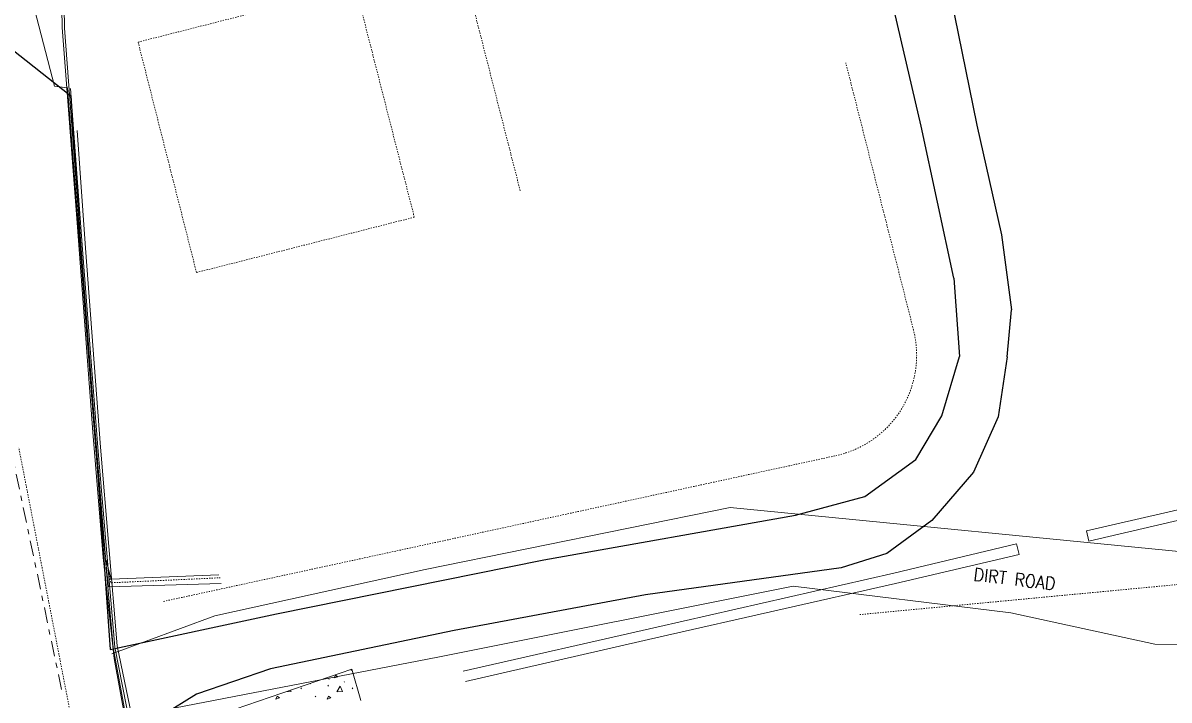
# Model space of a CAD drawing. Header units: metres. Extents: x -703672 to 3951284, y -4124475 to 4104628.
# Drawn here: x 327604.5 to 327693.8, y 4104330.6 to 4104383.3 of the extents above; entities that cross this region are included whole.
import ezdxf
from ezdxf.enums import TextEntityAlignment as Align

# ---------------------------------------------------------------- set-up
doc = ezdxf.new("R2010")
doc.units = ezdxf.units.M
doc.header["$MEASUREMENT"] = 0
doc.linetypes.add('DGN Style 4', pattern=[0.014126028800000004, 0.007063014400000002, -0.003531507200000001, 0, -0.003531507200000001])
doc.linetypes.add('DGN Style 7', pattern=[2.6567653376214695, 1.195544401929661, -0.5313530675242938, 0.3985148006432204, -0.5313530675242938])
doc.layers.add('ra', color=7, linetype='Continuous')
for name, color, linetype, lineweight in [('V-ANNO-PATT', 9, 'Continuous', 0), ('V-PVMT-GRVL', 9, 'Continuous', 0), ('V-ROAD-ASPH', 9, 'Continuous', 0), ('V-ROAD-CNTR', 251, 'DGN Style 7', 0), ('V-ROAD-CURB', 6, 'Continuous', 0), ('V-SITE-FENC', 251, 'FENCE', 0), ('V-SITE-STRC', 253, 'Continuous', 0), ('V-SITE-WALK', 7, 'Continuous', 0), ('V-TOPO-BKLN', 7, 'DGN Style 4', 0)]:
    doc.layers.add(name, color=color, linetype=linetype, lineweight=lineweight)
doc.styles.add('Style-STANDARD', font='STANDARD.shx')
doc.linetypes.add('FENCE', pattern='A,0.1,-0.01302,[7,dgnlstyle-tsaec.shx,S=0.0001240079365079365,R=0,X=0,Y=0],-0.01302', length=0.12604)

msp = doc.modelspace()

# ---------------------------------------------------------------- linework, layer by layer
at = {"layer": 'ra'}
for p, q in [((327676.5895782963, 4104386.293869132, 4.94), (327678.8263058495, 4104375.357237665, 5.57)), ((327674.4955768337, 4104375.273600402, 5.53), (327672.193542372, 4104385.106364121, 5.04)), ((327601.1208989291, 4104383.266636145, 13.07), (327608.2607569362, 4104377.639727435, 12.97)), ((327608.2607569362, 4104377.639727435, 12.97), (327609.0809529728, 4104364.844571966, 13.03)), ((327677.0345166085, 4104363.4433931, 6.65), (327674.4955768337, 4104375.273600402, 5.53)), ((327678.8263058495, 4104375.357237665, 5.57), (327680.7457358848, 4104366.826837127, 6.35)), ((327680.7457358848, 4104366.826837127, 6.35), (327681.5117530543, 4104360.990374183, 6.88)), ((327609.0809529728, 4104364.844571966, 13.03), (327610.3795847787, 4104347.75236446, 12.85)), ((327677.0345166085, 4104363.4433931, 6.65), (327677.4621428404, 4104357.35501435, 7.22)), ((327681.1754344986, 4104357.329655698, 7.17), (327681.5117530543, 4104360.990374183, 6.88)), ((327676.0981799077, 4104352.726764452, 7.7), (327677.4621428404, 4104357.35501435, 7.22)), ((327681.1754344986, 4104357.329655698, 7.17), (327680.4789008257, 4104352.667314993, 7.57)), ((327674.0673251129, 4104349.342863478, 7.95), (327676.0981799077, 4104352.726764452, 7.7)), ((327680.4789008257, 4104352.667314993, 7.57), (327678.5701797694, 4104348.340627007, 7.85)), ((327670.1105443717, 4104346.456711686, 8.18), (327674.0673251129, 4104349.342863478, 7.95)), ((327610.3795847787, 4104347.75236446, 12.85), (327611.3354350838, 4104334.560258214, 12.64)), ((327678.5701797694, 4104348.340627007, 7.85), (327675.3139868523, 4104344.574496408, 8.09)), ((327664.6958257935, 4104345.010644011, 8.44), (327670.1105443717, 4104346.456711686, 8.18)), ((327645.1021525477, 4104341.536310444, 9.95), (327664.6958257935, 4104345.010644011, 8.44)), ((327675.3139868523, 4104344.574496408, 8.09), (327671.8253410077, 4104342.021540833, 8.22)), ((327624.2897317212, 4104337.328529991, 11.65), (327645.1021525477, 4104341.536310444, 9.95)), ((327671.8253410077, 4104342.021540833, 8.22), (327668.2687221598, 4104340.892336524, 8.36)), ((327668.2687221598, 4104340.892336524, 8.36), (327653.0210004882, 4104338.791606217, 9.41)), ((327653.0210004882, 4104338.791606217, 9.41), (327638.1042122486, 4104336.020743785, 10.56)), ((327611.3354350838, 4104334.560258214, 12.64), (327624.2897317212, 4104337.328529991, 11.65)), ((327638.1042122486, 4104336.020743785, 10.56), (327623.8191888738, 4104333.042504509, 11.68)), ((327623.8191888738, 4104333.042504509, 11.68), (327618.0430694474, 4104331.059943194, 12.2)), ((327618.0430694474, 4104331.059943194, 12.2), (327615.3634915407, 4104329.402115023, 12.31))]:
    msp.add_line(p, q, dxfattribs=at)
at = {"layer": 'V-ANNO-PATT'}
for p, q in [((327630.0946570559, 4104332.905221211, 8.55815435856583), (327630.1302888707, 4104332.985181808, 8.56016349795533)), ((327626.1832174362, 4104331.486220459, 8.568666207614974), (327626.2188492068, 4104331.566081106, 8.570672209127224)), ((327626.90261832, 4104331.875728519, 8.570768500653436), (327626.913767559, 4104331.900717045, 8.571396181791677)), ((327628.2876990942, 4104331.690319884, 8.545446045038886), (327628.3233309091, 4104331.770280481, 8.547455184428387)), ((327628.3552509999, 4104332.275331604, 8.56286461836644), (327628.3908239251, 4104332.222057856, 8.560690967387622)), ((327629.5512326207, 4104332.049442917, 8.538933395814432), (327629.586705556, 4104331.99616917, 8.536761152595183)), ((327630.1828210592, 4104331.486220459, 8.512355824812545), (327630.2184528298, 4104331.566081106, 8.514361826324794)), ((327627.2929563673, 4104330.918200366, 8.53520611224127), (327627.3284293025, 4104330.864926618, 8.53303386902202))]:
    msp.add_line(p, q, dxfattribs=at)
at = {"layer": 'V-ANNO-PATT', "extrusion": (0.01407066217884561, -0.03138188230626938, 0.9994084219821066), "elevation": -124183.1667043157, "flags": 128}
msp.add_lwpolyline([(1978145.626199956, 3608933.77093062), (1978145.814331303, 3608933.929846184), (1978145.921848745, 3608933.735619514), (1978145.626199956, 3608933.77093062)], dxfattribs=at)
at = {"layer": 'V-ANNO-PATT', "extrusion": (0.01407066202329816, -0.03138188222325618, 0.9994084219869032), "elevation": -124183.1664145637, "flags": 128}
msp.add_lwpolyline([(1978145.37079521, 3608932.690777961), (1978145.774929489, 3608933.005749964), (1978145.774277022, 3608932.548671073), (1978145.378915456, 3608932.687134937)], dxfattribs=at)
at = {"layer": 'V-ANNO-PATT', "extrusion": (0.0140706620670814, -0.03138188229571458, 0.9994084219840115), "elevation": -124183.1666976126, "flags": 128}
msp.add_lwpolyline([(1978140.801081293, 3608934.12756476), (1978140.989121401, 3608934.286521256), (1978141.096638842, 3608934.092294584), (1978140.801081293, 3608934.12756476)], dxfattribs=at)
at = {"layer": 'V-ANNO-PATT', "extrusion": (0.01407066208693411, -0.03138188246579754, 0.9994084219783913), "elevation": -124183.1673891853, "flags": 128}
msp.add_lwpolyline([(1978142.120550241, 3608934.28924831), (1978142.120406169, 3608934.188319571), (1978141.727621684, 3608934.325880888)], dxfattribs=at)
at = {"layer": 'V-ANNO-PATT', "extrusion": (0.01407066201879796, -0.0313818821410824, 0.9994084219895469), "elevation": -124183.1660787698, "flags": 128}
msp.add_lwpolyline([(1978144.452646699, 3608932.489167688), (1978144.640686806, 3608932.648124185), (1978144.748204247, 3608932.453897515), (1978144.452646699, 3608932.489167688)], dxfattribs=at)
at = {"layer": 'V-PVMT-GRVL', "linetype": 'Continuous', "extrusion": (0.1788414887505597, -0.6181551028861079, 0.7654410432406595), "elevation": -2478511.885786201, "flags": 128}
msp.add_lwpolyline([(1455370.642098961, 2948173.005690076), (1455395.194765265, 2948170.057843062), (1455423.318915692, 2948166.961648965)], dxfattribs=at)
msp.add_lwpolyline([(1455370.642098961, 2948173.005690076), (1455395.194765265, 2948170.057843062), (1455423.318915692, 2948166.961648965)], dxfattribs=at)
at = {"layer": 'V-PVMT-GRVL', "linetype": 'Continuous'}
for points in [[(327611.4413381367, 4104334.204961108, 12.62309156548229), (327619.4650804604, 4104337.168358727, 12.13079607479459), (327635.8569500408, 4104340.784787081, 10.43691259206862), (327659.6155323933, 4104345.60749742, 8.810133911377235), (327697.7403277981, 4104341.861207783, 7.795734466489314)], [(327611.4413381367, 4104334.204961108, 12.62309156548229), (327619.4650804604, 4104337.168358727, 12.13079607479459), (327635.8569500408, 4104340.784787081, 10.43691259206862), (327659.6155323933, 4104345.60749742, 8.810133911377235), (327697.7403277981, 4104341.861207783, 7.795734466489314)], [(327664.522765585, 4104339.483940652, 8.490695093704304), (327681.4616350981, 4104337.395408043, 7.844201345300462), (327692.6798622957, 4104334.953084449, 7.692371393317821), (327710.3350020803, 4104334.770802354, 7.886068534284689)], [(327664.522765585, 4104339.483940652, 8.490695093704304), (327681.4616350981, 4104337.395408043, 7.844201345300462), (327692.6798622957, 4104334.953084449, 7.692371393317821), (327710.3350020803, 4104334.770802354, 7.886068534284689)]]:
    msp.add_polyline3d(points, dxfattribs=at)
at = {"layer": 'V-ROAD-ASPH'}
for p, q in [((327611.5564204066, 4104334.700510962, 12.66185693540126), (327610.1851884522, 4104350.384082036, 12.85988895771771)), ((327611.5564204066, 4104334.700510962, 12.66185693540126), (327610.1851884522, 4104350.384082036, 12.85988895771771)), ((327611.6889720579, 4104334.734856386, 12.71208955622156), (327610.3703974463, 4104350.265220846, 12.94686478798671)), ((327611.6889720579, 4104334.734856386, 12.71208955622156), (327610.3703974463, 4104350.265220846, 12.94686478798671)), ((327612.785159141, 4104328.138254461, 12.32336611977837), (327611.5564204066, 4104334.700510962, 12.66185693540126)), ((327612.785159141, 4104328.138254461, 12.32336611977837), (327611.5564204066, 4104334.700510962, 12.66185693540126))]:
    msp.add_line(p, q, dxfattribs=at)
for points in [[(327610.1851884522, 4104350.384082036, 12.85988895771771), (327608.9947367019, 4104365.714961264, 12.97956779981224), (327608.009062267, 4104378.269013217, 12.89249258397345), (327606.9921734883, 4104378.381626158, 12.90053867506946), (327603.1687866329, 4104393.107381887, 12.92031799914841), (327597.1152318462, 4104416.177036114, 12.25088923078303)], [(327610.1851884522, 4104350.384082036, 12.85988895771771), (327608.9947367019, 4104365.714961264, 12.97956779981224), (327608.009062267, 4104378.269013217, 12.89249258397345), (327606.9921734883, 4104378.381626158, 12.90053867506946), (327603.1687866329, 4104393.107381887, 12.92031799914841), (327597.1152318462, 4104416.177036114, 12.25088923078303)], [(327611.6454817896, 4104333.836299486, 12.6203063422485), (327611.6454817896, 4104333.836299486, 12.6203063422485), (327610.7653310914, 4104341.696154489, 12.73414375363831), (327609.9639942017, 4104351.469138683, 12.88142468922502), (327608.7666008473, 4104367.414066679, 12.95248998052485), (327607.5764920037, 4104382.960347275, 12.86467376149106), (327607.2565276236, 4104402.291470797, 12.61634041807741)], [(327610.9485131178, 4104341.738073335, 12.87873295134623), (327610.1439188308, 4104351.502142424, 13.03165733378275), (327608.9390055169, 4104367.443698163, 13.09643524244846), (327607.7574488722, 4104382.900834102, 13.03598480473519), (327607.4460431923, 4104402.251699038, 12.80379214419793)], [(327630.2827968182, 4104249.954207482, 9.158599335304068), (327627.1711425662, 4104263.823823599, 9.60804016187376), (327624.2508005076, 4104276.760654563, 10.09174811022247), (327620.4576392003, 4104293.545237858, 10.87718818701321), (327617.7137485696, 4104305.927730967, 11.44277974913037), (327614.7708600003, 4104318.777003013, 12.04420720132718), (327612.5258442982, 4104329.018770535, 12.38480959332167), (327611.6454817896, 4104333.836299486, 12.6203063422485)]]:
    msp.add_polyline3d(points, dxfattribs=at)
at = {"layer": 'V-ROAD-CNTR'}
msp.add_line((327607.537679333, 4104331.435668513, 12.64162348961369), (327603.108219285, 4104352.503925453, 13.05047208881389), dxfattribs=at)
msp.add_line((327607.537679333, 4104331.435668513, 12.64162348961369), (327603.108219285, 4104352.503925453, 13.05047208881389), dxfattribs=at)
at = {"layer": 'V-ROAD-CURB'}
msp.add_line((327612.9828347019, 4104328.203550458, 12.41259515597271), (327611.6889720579, 4104334.734856386, 12.71208955622156), dxfattribs=at)
msp.add_line((327612.9828347019, 4104328.203550458, 12.41259515597271), (327611.6889720579, 4104334.734856386, 12.71208955622156), dxfattribs=at)
at = {"layer": 'V-ROAD-CURB', "extrusion": (0.9521179496020609, 0.07189079043338989, 0.2971584161628776), "elevation": 606992.5461832432, "flags": 128}
msp.add_lwpolyline([(4068033.834957338, -188892.6179030945), (4068049.285705034, -188892.476262548), (4068061.855112769, -188892.5561191546)], dxfattribs=at)
msp.add_lwpolyline([(4068033.834957338, -188892.6179030945), (4068049.285705034, -188892.476262548), (4068061.855112769, -188892.5561191546)], dxfattribs=at)
at = {"layer": 'V-SITE-FENC', "linetype": 'FENCE', "ltscale": 40}
msp.add_line((327611.8729481016, 4104334.825224972, 12.68827721525631), (327610.5825262395, 4104350.283776154, 12.90920144744424), dxfattribs=at)
msp.add_line((327611.8729481016, 4104334.825224972, 12.68827721525631), (327610.5825262395, 4104350.283776154, 12.90920144744424), dxfattribs=at)
at = {"layer": 'V-SITE-FENC', "linetype": 'FENCE', "ltscale": 40, "extrusion": (0.9453113869379048, 0.06928536777537717, 0.3187254610754617), "elevation": 594069.5475250024, "flags": 128}
msp.add_lwpolyline([(4069422.731893525, -199749.7127279591), (4069438.265813936, -199749.5580075639), (4069447.45450754, -199749.6697636676)], dxfattribs=at)
msp.add_lwpolyline([(4069422.731893525, -199749.7127279591), (4069438.265813936, -199749.5580075639), (4069447.45450754, -199749.6697636676)], dxfattribs=at)
at = {"layer": 'V-SITE-FENC', "linetype": 'FENCE', "ltscale": 40}
for points in [[(327635.0101027397, 4104231.173623913, 8.651960852834726), (327630.5094212765, 4104250.445964918, 9.30048259397995), (327627.8445106007, 4104262.834284467, 9.585193018996321), (327623.4906418931, 4104281.919309004, 10.39692434221107), (327618.9585058, 4104301.337671814, 11.2680540311025), (327616.2521715866, 4104313.714368809, 11.87479612993063), (327611.8729481016, 4104334.825224972, 12.68827721525631)], [(327622.9742352189, 4104284.131901907, 10.49618375898394), (327618.9585058, 4104301.337671814, 11.2680540311025), (327616.2521715866, 4104313.714368809, 11.87479612993063), (327611.8729481016, 4104334.825224972, 12.68827721525631)]]:
    msp.add_polyline3d(points, dxfattribs=at)
at = {"layer": 'V-SITE-STRC'}
for p, q in [((327687.3527519311, 4104343.772496139, 7.265038145439362), (327687.5561966929, 4104342.976845419, 7.317769615823885)), ((327681.9212265817, 4104342.761678012, 7.434306999035357), (327682.1274416276, 4104341.948979364, 7.287839765930983))]:
    msp.add_line(p, q, dxfattribs=at)
at = {"layer": 'V-SITE-STRC', "extrusion": (0.1896173887987999, -0.8303428370221801, 0.5240000180067574), "elevation": -3345873.525991465, "flags": 128}
msp.add_lwpolyline([(1233160.64557364, 2058480.182456926), (1233176.100640175, 2058480.12989548), (1233195.033254137, 2058480.095605951), (1233204.866286454, 2058480.275819148)], dxfattribs=at)
at = {"layer": 'V-SITE-STRC', "extrusion": (0.4330528302699837, 0.05186341097527562, 0.8998752317944786), "elevation": 354749.4229543119, "flags": 128}
msp.add_lwpolyline([(4036263.062936842, -731902.849695211), (4036260.932465581, -731902.803723811), (4036260.150674568, -731912.54819289)], dxfattribs=at)
at = {"layer": 'V-SITE-STRC', "extrusion": (0.4759745922287911, 0.112516165208681, 0.8722317926556961), "elevation": 617750.4928129672, "flags": 128}
msp.add_lwpolyline([(3918890.303151999, -1101649.483354747), (3918888.731822695, -1101649.557681824), (3918887.135102358, -1101659.001790163)], dxfattribs=at)
at = {"layer": 'V-SITE-STRC'}
for points in [[(327687.352751931, 4104343.772496139, 7.265038145439362), (327706.330100504, 4104348.136214907, 7.333742633883872), (327720.9313186634, 4104351.349874841, 7.473423858953637), (327740.5946419557, 4104355.897543615, 7.436431152099622), (327770.1666852691, 4104362.733259875, 7.382552682310077), (327788.4925450575, 4104366.85382772, 7.406714207148433), (327803.7108897014, 4104370.300654668, 7.46273709543739), (327820.440280735, 4104374.087511038, 7.4115963489728)], [(327687.5561966932, 4104342.976845418, 7.317769615909995), (327706.459664516, 4104347.390597835, 7.389161766922484), (327721.2785729443, 4104350.607098513, 7.477962701936207), (327740.7706581493, 4104355.119142552, 7.483356592048835), (327770.3991053876, 4104361.872190636, 7.470688461219687), (327788.7293279395, 4104366.072893267, 7.485852698790076), (327804.0707483358, 4104369.582385845, 7.450548314991714), (327820.6383862399, 4104373.31150113, 7.406632062854399)], [(327638.9987404465, 4104332.045056345, 7.286421992997774), (327654.1669463922, 4104335.543059371, 7.284381034052117), (327672.4944333572, 4104339.67402526, 7.260986315607823), (327682.1274416274, 4104341.948979364, 7.287839765868561)]]:
    msp.add_polyline3d(points, dxfattribs=at)
at = {"layer": 'V-SITE-WALK'}
msp.add_line((327630.1425612349, 4104333.007149974, 8.406542892969654), (327630.8587003117, 4104330.585434303, 8.51308943728462), dxfattribs=at)
at = {"layer": 'V-SITE-WALK', "extrusion": (0.03099294617238021, 0.01060214537763239, 0.9994633719156234), "elevation": 53677.36062457475, "flags": 128}
msp.add_lwpolyline([(3777355.581449609, -1637557.478751205), (3777355.581449609, -1637547.86289164)], dxfattribs=at)
at = {"layer": 'V-TOPO-BKLN'}
for p, q in [((327643.2582916333, 4104370.255103599, 8.75), (327638.6702985374, 4104388.208772384)), ((327613.4980355068, 4104381.821122638), (327630.4310355068, 4104386.118122638)), ((327630.4310355068, 4104386.118122638), (327635.0100355069, 4104368.193122638)), ((327618.0480355068, 4104363.889122638), (327613.4980355068, 4104381.821122638)), ((327635.0100355069, 4104368.193122638), (327618.0480355068, 4104363.889122638)), ((327609.5080969913, 4104322.979364464, 12.35791426384289), (327604.2045863168, 4104350.27141616, 13.06172940359059))]:
    msp.add_line(p, q, dxfattribs=at)
at = {"layer": 'V-TOPO-BKLN', "flags": 128}
for points in [[(327673.8905276928, 4104359.416164428), (327668.6121956324, 4104380.218095727)], [(327615.4793598996, 4104338.289601823), (327667.8299746482, 4104349.629926047)], [(327737.8847378258, 4104343.709820212), (327669.719934731, 4104337.265029524)]]:
    msp.add_lwpolyline(points, dxfattribs=at)
at = {"layer": 'V-TOPO-BKLN', "extrusion": (0.4564073708380092, 0.05930686833578604, 0.8877922094797509), "elevation": 392950.682211147, "flags": 128}
msp.add_lwpolyline([(4027907.193566905, -757958.4842149161), (4027905.460067765, -757958.608942399), (4027904.751784206, -757968.1764515503)], dxfattribs=at)
at = {"layer": 'V-TOPO-BKLN'}
msp.add_arc((327666.1362637127, 4104357.44857959), 7.999999997857781, 282.222808159307, 14.23787068022309, dxfattribs=at)

# ---------------------------------------------------------------- texts
at = {"layer": 'V-ANNO-PATT', "style": 'Style-STANDARD'}
msp.add_text('DIRT ROAD', height=1, rotation=353.111078430845, dxfattribs=at).set_placement((327678.5781785657, 4104340.415510861), align=Align.MIDDLE_LEFT)
msp.add_text('DIRT ROAD', height=1, rotation=353.111078430845, dxfattribs=at).set_placement((327678.5781785657, 4104340.415510861), align=Align.MIDDLE_LEFT)

doc.saveas('drawing.dxf')
